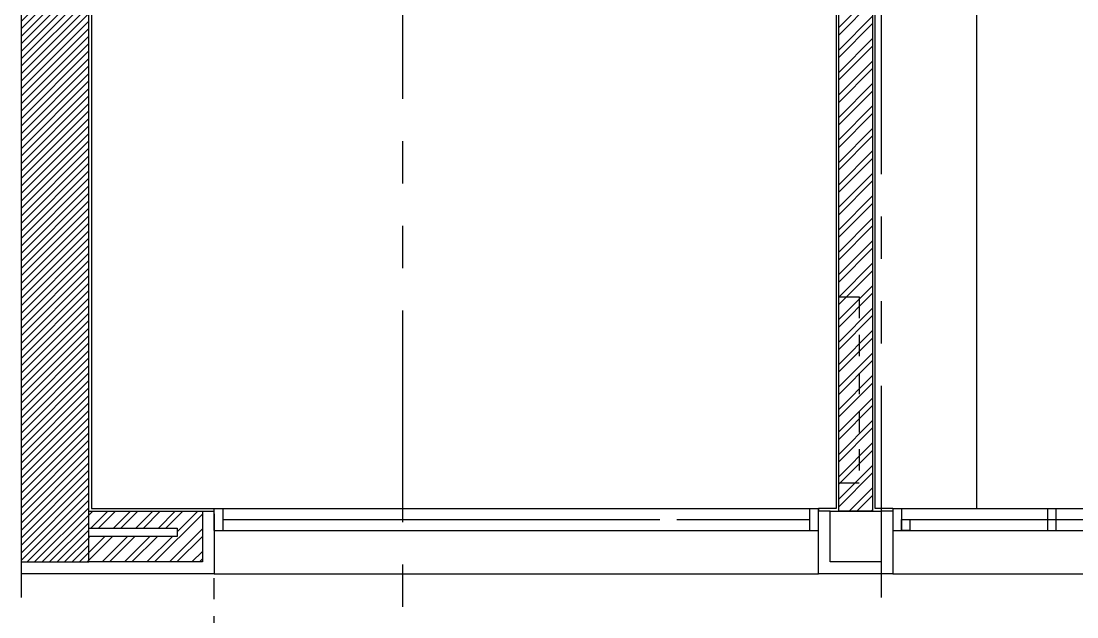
# Model space of a CAD drawing. Extents: x 186.8 to 246.9, y -2.6 to 70.8.
# Drawn here: x 222.76 to 228.99, y 6.18 to 9.69 of the extents above; entities that cross this region are included whole.
import ezdxf

# ---------------------------------------------------------------- set-up
doc = ezdxf.new("R2010")
doc.units = 0
doc.header["$MEASUREMENT"] = 0
doc.linetypes.add('AXIS_100$0$A-AXIS$0$PHANTOM', pattern=[2.5, 1.25, -0.25, 0.25, -0.25, 0.25, -0.25])
doc.linetypes.add('HIDDEN2', pattern=[0.1875, 0.125, -0.0625])
for name, color, linetype in [('A-ALU', 9, 'CONTINUOUS'), ('A-closet', 252, 'CONTINUOUS'), ('A-HATCH-CONC', 8, 'CONTINUOUS'), ('A-HATCH-WALL', 8, 'CONTINUOUS'), ('A-PLASTER', 8, 'CONTINUOUS'), ('A-PROJECTION', 9, 'CONTINUOUS'), ('A-RADIATEUR HIDDEN', 4, 'HIDDEN2'), ('a-revetement', 1, 'CONTINUOUS'), ('a-stru-fac', 200, 'CONTINUOUS'), ('A-WALL', 4, 'CONTINUOUS'), ('AXIS_100$0$A-AXIS-100', 10, 'AXIS_100$0$A-AXIS$0$PHANTOM'), ('S-9-10TH$0$A-STR 9-10TH', 2, 'CONTINUOUS')]:
    doc.layers.add(name, color=color, linetype=linetype)
pattern_1 = [(45, (195.38718, -3e-10), (-0.06629126, 0.06629126), []), (45, (195.43137, -3e-10), (-0.06629126, 0.06629126), [])]

msp = doc.modelspace()

# ---------------------------------------------------------------- hatches: boundary and pattern name
at = {"layer": 'A-HATCH-CONC'}
h = msp.add_hatch(dxfattribs=at)
h.set_pattern_fill('ANSI31', color=256, scale=0.25, style=0)
h.set_pattern_definition([(45, (195.387175, -3e-10), (-0.022097087, 0.022097087), [])])
h.paths.add_polyline_path([(223.15554, 16.65), (224.75554, 16.65), (224.75554, 16.7), (225.05554, 16.7), (225.05554, 16.3), (225.30554, 16.3), (225.30554, 16.65), (228.08054, 16.65), (228.08054, 17.15), (227.94554, 17.15), (227.83054, 17.15), (227.83054, 17.05), (223.15554, 17.05), (223.15554, 20.15658), (222.82554, 20.15658), (222.82554, 18.53), (222.75554, 18.53), (222.75554, 6.5), (223.15554, 6.5), (223.15554, 12.85), (225.00554, 12.85), (225.30554, 12.85), (225.30554, 13.5), (225.05554, 13.5), (225.05554, 13.1), (224.75554, 13.1), (224.75554, 13.15), (223.15554, 13.15)])
h.paths.add_polyline_path([(222.82554, 20.33), (222.82554, 20.15658), (223.15554, 20.15658), (223.15554, 20.33)])
at = {"layer": 'A-HATCH-WALL'}
h = msp.add_hatch(dxfattribs=at)
h.set_pattern_fill('ANSI32', color=256, scale=0.25, style=0)
h.set_pattern_definition(pattern_1)
h.paths.add_polyline_path([(228.44554, 11.07), (228.08054, 11.07), (228.08054, 11.31), (227.58054, 11.31), (227.58054, 6.8), (227.78054, 6.8), (227.78054, 10.87), (228.44554, 10.87)])
h.paths.add_polyline_path([(227.93054, 11.07), (227.78054, 11.07), (227.78054, 11.16), (227.93054, 11.16)], flags=17)
h = msp.add_hatch(dxfattribs=at)
h.set_pattern_fill('ANSI32', color=256, scale=0.25, style=0)
h.set_pattern_definition(pattern_1)
h.paths.add_polyline_path([(223.82554, 6.8), (223.15554, 6.8), (223.15554, 6.7), (223.67554, 6.7), (223.67554, 6.65), (223.15554, 6.65), (223.15554, 6.5), (223.82554, 6.5)])

# ---------------------------------------------------------------- linework, layer by layer
at = {"layer": 'A-ALU'}
for p, q in [((223.89554, 6.815), (227.46054, 6.815)), ((223.89554, 6.685), (223.89554, 6.815)), ((223.94554, 6.815), (223.94554, 6.685)), ((227.41054, 6.685), (227.41054, 6.815)), ((227.46054, 6.685), (227.46054, 6.815)), ((227.90054, 6.815), (229.77554, 6.815)), ((227.90054, 6.815), (227.90054, 6.685)), ((227.90054, 6.815), (227.90054, 6.685)), ((227.95054, 6.815), (227.95054, 6.685)), ((227.95054, 6.815), (227.95054, 6.685)), ((228.81304, 6.815), (228.81304, 6.685)), ((228.86304, 6.815), (228.86304, 6.685)), ((223.94554, 6.75), (226.52554, 6.75)), ((226.62554, 6.75), (227.41054, 6.75)), ((227.95054, 6.75), (229.72554, 6.75)), ((223.89554, 6.685), (227.46054, 6.685)), ((227.90054, 6.685), (229.77554, 6.685))]:
    msp.add_line(p, q, dxfattribs=at)
msp.add_lwpolyline([(227.95054, 6.75), (228.00054, 6.75), (228.00054, 6.685), (227.95054, 6.685)], close=True, dxfattribs=at)
at = {"layer": 'A-closet'}
msp.add_line((228.39554, 6.815), (228.39554, 10.855), dxfattribs=at)
at = {"layer": 'A-PLASTER'}
msp.add_line((227.46054, 6.815), (227.46054, 6.8), dxfattribs=at)
for points in [[(227.91554, 11.325), (227.56554, 11.325), (227.56554, 6.815), (227.46054, 6.815)], [(225.57054, 11.05), (225.57054, 10.285), (223.17054, 10.285), (223.17054, 6.815), (223.89554, 6.815)], [(225.57054, 11.05), (225.57054, 10.285), (223.17054, 10.285), (223.17054, 6.815), (223.89554, 6.815)], [(227.90054, 6.815), (227.79554, 6.815), (227.79554, 10.855), (228.44554, 10.855)]]:
    msp.add_lwpolyline(points, dxfattribs=at)
at = {"layer": 'A-PROJECTION'}
for p, q in [((223.89554, 6.43), (227.46054, 6.43)), ((227.90054, 6.43), (229.77554, 6.43))]:
    msp.add_line(p, q, dxfattribs=at)
at = {"layer": 'A-PROJECTION', "linetype": 'HIDDEN2'}
msp.add_lwpolyline([(229.77554, 6.43), (229.77554, 5.83), (223.89554, 5.83), (223.89554, 6.43)], dxfattribs=at)
at = {"layer": 'A-RADIATEUR HIDDEN'}
msp.add_lwpolyline([(227.58054, 8.065), (227.70054, 8.065), (227.70054, 6.965), (227.58054, 6.965)], dxfattribs=at)
at = {"layer": 'a-revetement'}
for p, q in [((223.82554, 6.8), (223.89554, 6.8)), ((227.46054, 6.43), (227.46054, 6.8)), ((227.53054, 6.8), (227.46054, 6.8)), ((227.90054, 6.8), (227.83054, 6.8)), ((227.90054, 6.8), (227.90054, 6.43)), ((223.89554, 6.785), (223.89554, 6.43)), ((222.75554, 6.5), (222.75554, 6.43)), ((223.89554, 6.43), (222.75554, 6.43)), ((227.90054, 6.43), (227.46054, 6.43))]:
    msp.add_line(p, q, dxfattribs=at)
at = {"layer": 'a-stru-fac'}
msp.add_lwpolyline([(227.53054, 6.8), (227.83054, 6.8), (227.83054, 6.5), (227.53054, 6.5)], close=True, dxfattribs=at)
at = {"layer": 'A-WALL'}
msp.add_lwpolyline([(228.44554, 11.07), (228.44554, 10.87), (227.78054, 10.87), (227.78054, 6.8), (227.58054, 6.8), (227.58054, 11.31), (228.08054, 11.31), (228.08054, 11.07), (228.44554, 11.07)], close=True, dxfattribs=at)
for points in [[(223.15554, 6.8), (223.82554, 6.8), (223.82554, 6.5), (223.15554, 6.5)], [(223.15554, 6.7), (223.67554, 6.7), (223.67554, 6.65), (223.15554, 6.65)]]:
    msp.add_lwpolyline(points, dxfattribs=at)
at = {"layer": 'AXIS_100$0$A-AXIS-100'}
for p, q in [((225.00554, 32.98435), (225.00554, -1.8346)), ((222.75554, 25.04), (222.75554, -1.68758)), ((227.83054, 25.04), (227.83054, -1.8346))]:
    msp.add_line(p, q, dxfattribs=at)
at = {"layer": 'S-9-10TH$0$A-STR 9-10TH'}
msp.add_lwpolyline([(222.75554, 18.6), (222.75554, 6.5), (223.15554, 6.5), (223.15554, 12.85), (225.30554, 12.85), (225.30554, 13.5), (225.05554, 13.5), (225.05554, 13.1), (224.75554, 13.1), (224.75554, 13.15), (223.15554, 13.15), (223.15554, 16.65), (224.75554, 16.65), (224.75554, 16.7), (225.05554, 16.7), (225.05554, 16.3), (225.30554, 16.3), (225.30554, 16.65), (228.08054, 16.65), (228.08054, 17.15)], dxfattribs=at)

doc.saveas('drawing.dxf')
